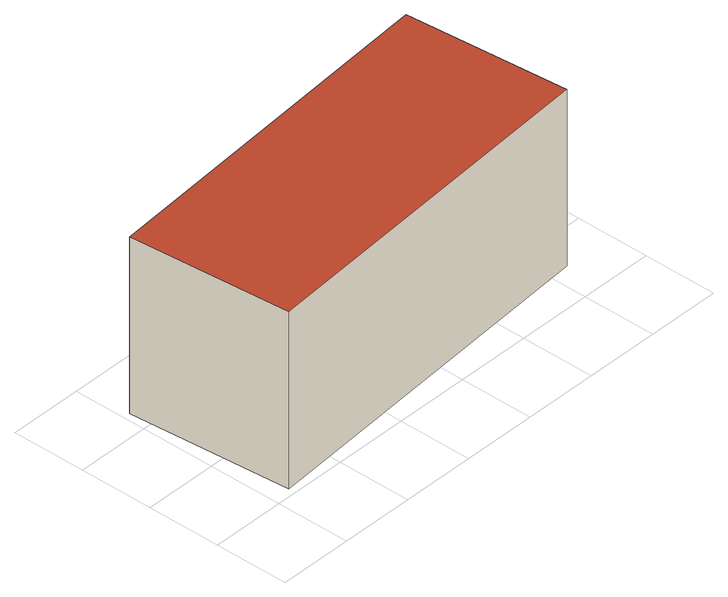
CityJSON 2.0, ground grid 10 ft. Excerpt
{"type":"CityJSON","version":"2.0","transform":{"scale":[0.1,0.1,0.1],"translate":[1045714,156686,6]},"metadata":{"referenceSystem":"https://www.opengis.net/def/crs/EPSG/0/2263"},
"CityObjects":{
"building1":{"type":"Building","attributes":{"name":"Bldg_1210005495","BIN":"4302385"},"geometry":[{"type":"MultiSurface","lod":"2","boundaries":[[[0,1,2,3]],[[4,5,6,7]],[[2,1,7,6]],[[3,2,6,5]],[[0,3,5,4]],[[1,0,4,7]]],"semantics":{"surfaces":[{"type":"RoofSurface","BIN":"4302385"},{"type":"GroundSurface"},{"type":"WallSurface"}],"values":[0,1,2,2,2,2]}}]}
},
"vertices":[
[509,273,247],[10,230,247],[28,10,247],[528,52,247],[509,273,2],[528,52,2],[28,10,2],[10,230,2]
]}
